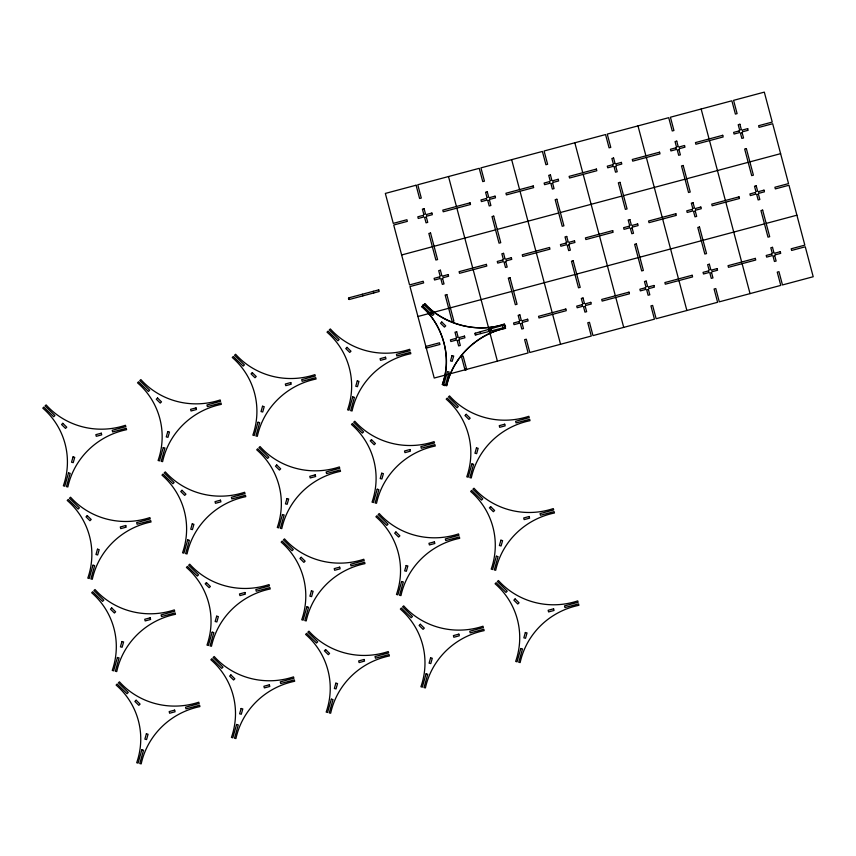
<?xml version="1.0" encoding="UTF-8"?>
<svg xmlns="http://www.w3.org/2000/svg" width="856" height="856" viewBox="0 0 856 856"><rect width="100%" height="100%" fill="white"/><g stroke="black" fill="none" stroke-linecap="round" stroke-linejoin="round"><path stroke-width="1.28" d="M443.194 384.761L442.338 384.505C452.867 357.091 442.21 325.055 422.265 306.32C422.971 305.592 423.699 304.886 424.448 304.201M443.718 384.911L447.485 371.59L449.175 372.018L445.409 385.339L442.884 384.665M442.338 384.505C452.011 357.541 443.558 325.483 421.773 306.844M421.89 306.716L422.768 305.806L432.633 315.479L433.885 314.27L424.02 304.586M424.127 304.49L425.09 303.613C444.35 325.826 477.552 332.802 504.505 324.317M424.555 304.094C444.211 323.696 476.428 334.043 504.398 323.985L505.564 328.372C476.739 333.669 452.995 357.904 446.468 385.575M401.635 254.97L432.366 246.753M434.067 246.293L495.528 229.868M497.229 229.408L558.69 212.984M560.391 212.523L621.852 196.099M623.553 195.65L685.014 179.214M686.715 178.765L748.176 162.33M749.877 161.88L780.608 153.663M417.931 316.506L511.824 291.404M513.525 290.954L574.986 274.519M576.687 274.07L638.148 257.635M639.849 257.185L701.31 240.75M703.011 240.301L764.472 223.865M766.173 223.416L796.904 215.198M425.86 346.445L439.502 342.796L439.941 344.454L426.299 348.092M446.115 385.5L446.821 385.649C452.685 356.866 477.798 334.279 505.5 328.094M445.965 385.468L445.398 385.339L446.254 385.532M504.655 324.831L474.812 333.359L475.251 335.017L505.308 327.26M701.15 109.012L709.078 138.95M709.517 140.598L725.374 200.486M725.813 202.144L741.671 262.022M742.109 263.68L750.038 293.619M637.988 125.896L645.916 155.835M646.355 157.483L662.212 217.371M662.651 219.029L678.508 278.906M678.947 280.565L686.876 310.503M574.825 142.781L582.754 172.719M583.193 174.367L599.05 234.255M599.489 235.914L615.346 295.791M615.785 297.449L623.714 327.388M511.663 159.655L519.592 189.604M520.031 191.252L535.888 251.14M536.327 252.788L552.184 312.675M552.623 314.334L560.552 344.273M502.665 325.911L503.103 327.57M491.173 328.982L491.612 330.641M448.501 176.539L456.43 206.489M456.869 208.136L472.726 268.024M473.165 269.672L497.39 361.157M480.27 331.903L480.708 333.551M475.39 333.209L475.829 334.856M466.659 369.375L463.139 356.085L461.448 356.535L464.958 369.824M373.291 291.308L373.73 292.966M362.388 294.229L362.826 295.876M68.523 472.887L64.746 486.208L63.365 485.801A74.847 72.867 -17.4 0 0 42.8 408.151L43.806 407.103L53.66 416.786L54.912 415.567L45.058 405.894L46.128 404.909A74.847 72.867 -17.4 0 0 125.425 425.293L125.843 426.641L112.211 430.29L112.65 431.938L126.271 428.3L126.592 429.68A74.847 72.867 -17.4 0 0 67.849 486.957L66.436 486.647L70.203 473.325L68.523 472.887M73.049 456.89L71.54 462.229L73.22 462.657L74.729 457.329L73.049 456.89M92.962 565.195L89.195 578.517L87.804 578.11A74.847 72.867 -17.4 0 0 67.239 500.46L68.245 499.412L78.11 509.095L79.362 507.875L69.497 498.192L70.567 497.218A74.847 72.867 -17.4 0 0 149.875 517.591L150.281 518.95L136.65 522.599L137.088 524.246L150.72 520.609L151.041 521.989A74.847 72.867 -17.4 0 0 92.298 579.266L90.886 578.956L94.652 565.623L92.962 565.195M97.488 549.199L95.979 554.528L97.67 554.966L99.178 549.638L97.488 549.199M163.261 447.56L159.494 460.881L158.103 460.475A74.847 72.867 -17.4 0 0 137.538 382.825L138.544 381.787L148.409 391.46L149.661 390.24L139.796 380.567L140.866 379.583A74.847 72.867 -17.4 0 0 220.174 399.966L220.581 401.314L206.949 404.963L207.387 406.611L221.019 402.973L221.329 404.353A74.847 72.867 -17.4 0 0 162.597 461.63L161.185 461.32L164.951 447.998L163.261 447.56M167.787 431.563L166.278 436.902L167.969 437.33L169.477 432.002L167.787 431.563M117.411 657.504L113.634 670.826L112.254 670.419A74.847 72.867 -17.4 0 0 91.688 592.769L92.694 591.721L102.549 601.404L103.801 600.184L93.946 590.501L95.016 589.527A74.847 72.867 -17.4 0 0 174.314 609.9L174.731 611.259L161.099 614.897L161.538 616.555L175.159 612.907L175.48 614.298A74.847 72.867 -17.4 0 0 116.737 671.575L115.325 671.254L119.091 657.932L117.411 657.504M121.937 641.508L120.428 646.836L122.108 647.275L123.617 641.936L121.937 641.508M187.71 539.869L183.933 553.19L182.553 552.783A74.847 72.867 -17.4 0 0 161.987 475.134L162.993 474.085L172.848 483.768L174.1 482.549L164.234 472.876L165.304 471.891A74.847 72.867 -17.4 0 0 244.613 492.264L245.03 493.623L231.398 497.272L231.837 498.92L245.458 495.282L245.779 496.662A74.847 72.867 -17.4 0 0 187.036 553.939L185.624 553.629L189.39 540.297L187.71 539.869M192.236 523.872L190.728 529.201L192.407 529.639L193.916 524.311L192.236 523.872M141.85 749.803L138.084 763.124L136.692 762.728A74.847 72.867 -17.4 0 0 116.127 685.067L117.133 684.03L126.998 693.702L128.25 692.483L118.385 682.81L119.455 681.825A74.847 72.867 -17.4 0 0 198.763 702.209L199.17 703.568L185.538 707.206L185.977 708.864L199.609 705.216L199.919 706.596A74.847 72.867 -17.4 0 0 141.186 763.873L139.774 763.563L143.541 750.241L141.85 749.803M146.376 733.806L144.867 739.145L146.558 739.573L148.067 734.245L146.376 733.806M258.009 422.233L254.232 435.554L252.852 435.158A74.847 72.867 -17.4 0 0 232.286 357.498L233.292 356.46L243.147 366.133L244.399 364.913L234.533 355.24L235.603 354.256A74.847 72.867 -17.4 0 0 314.912 374.639L315.329 375.998L301.697 379.636L302.136 381.295L315.757 377.646L316.078 379.026A74.847 72.867 -17.4 0 0 257.335 436.303L255.923 435.993L259.689 422.671L258.009 422.233M262.535 406.236L261.026 411.575L262.706 412.004L264.215 406.675L262.535 406.236M212.149 632.177L208.383 645.499L206.992 645.092A74.847 72.867 -17.4 0 0 186.426 567.442L187.432 566.394L197.297 576.077L198.539 574.858L188.684 565.174L189.754 564.2A74.847 72.867 -17.4 0 0 269.062 584.573L269.469 585.932L255.837 589.57L256.276 591.228L269.908 587.58L270.218 588.971A74.847 72.867 -17.4 0 0 211.475 646.248L210.062 645.927L213.84 632.605L212.149 632.177M216.675 616.181L215.166 621.51L216.857 621.948L218.366 616.609L216.675 616.181M282.448 514.542L278.682 527.863L277.291 527.457A74.847 72.867 -17.4 0 0 256.725 449.807L257.731 448.758L267.596 458.442L268.838 457.222L258.983 447.549L260.053 446.565A74.847 72.867 -17.4 0 0 339.361 466.937L339.768 468.296L326.136 471.945L326.575 473.593L340.207 469.955L340.517 471.335A74.847 72.867 -17.4 0 0 281.774 528.612L280.361 528.302L284.139 514.98L282.448 514.542M286.974 498.545L285.465 503.874L287.156 504.312L288.665 498.984L286.974 498.545M236.598 724.476L232.821 737.797L231.441 737.401A74.847 72.867 -17.4 0 0 210.876 659.741L211.881 658.703L221.736 668.375L222.988 667.156L213.123 657.483L214.193 656.509A74.847 72.867 -17.4 0 0 293.501 676.882L293.918 678.241L280.286 681.879L280.725 683.537L294.346 679.889L294.667 681.269A74.847 72.867 -17.4 0 0 235.924 738.546L234.512 738.236L238.278 724.914L236.598 724.476M241.125 708.49L239.616 713.818L241.296 714.246L242.804 708.918L241.125 708.49M352.747 396.906L348.981 410.227L347.59 409.831A74.847 72.867 -17.4 0 0 327.024 332.171L328.03 331.133L337.895 340.806L339.137 339.586L329.282 329.913L330.352 328.939A74.847 72.867 -17.4 0 0 409.66 349.312L410.067 350.671L396.435 354.309L396.874 355.968L410.505 352.319L410.816 353.699A74.847 72.867 -17.4 0 0 352.073 410.976L350.66 410.666L354.438 397.345L352.747 396.906M357.273 380.92L355.764 386.249L357.455 386.677L358.964 381.348L357.273 380.92M306.897 606.851L303.12 620.172L301.74 619.765A74.847 72.867 -17.4 0 0 281.175 542.115L282.17 541.067L292.035 550.75L293.287 549.531L283.422 539.847L284.492 538.873A74.847 72.867 -17.4 0 0 363.8 559.246L364.217 560.605L350.585 564.254L351.014 565.902L364.645 562.264L364.966 563.644A74.847 72.867 -17.4 0 0 306.223 620.921L304.811 620.6L308.577 607.279L306.897 606.851M311.413 590.854L309.904 596.183L311.595 596.621L313.103 591.282L311.413 590.854M377.186 489.215L373.419 502.536L372.039 502.13A74.847 72.867 -17.4 0 0 351.474 424.48L352.469 423.442L362.334 433.115L363.586 431.895L353.721 422.222L354.791 421.238A74.847 72.867 -17.4 0 0 434.099 441.621L434.506 442.969L420.885 446.618L421.312 448.266L434.944 444.628L435.265 446.008A74.847 72.867 -17.4 0 0 376.522 503.285L375.11 502.975L378.876 489.653L377.186 489.215M381.712 473.218L380.203 478.558L381.894 478.986L383.402 473.657L381.712 473.218M331.336 699.159L327.57 712.481L326.179 712.074A74.847 72.867 -17.4 0 0 305.613 634.414L306.619 633.376L316.485 643.049L317.726 641.84L307.871 632.156L308.941 631.182A74.847 72.867 -17.4 0 0 388.25 651.555L388.656 652.914L375.024 656.552L375.463 658.211L389.095 654.562L389.405 655.942A74.847 72.867 -17.4 0 0 330.662 713.219L329.25 712.909L333.027 699.587L331.336 699.159M335.862 683.163L334.354 688.492L336.044 688.92L337.553 683.591L335.862 683.163M452.011 355.593L450.502 360.922L452.193 361.35L453.701 356.021L452.011 355.593M444.275 384.644L444.061 385.414L444.842 385.617L445.067 384.847L444.275 384.644M401.635 581.524L397.869 594.845L396.478 594.438A74.847 72.867 -17.4 0 0 375.912 516.789L376.918 515.74L386.784 525.423L388.025 524.204L378.17 514.52L379.24 513.547A74.847 72.867 -17.4 0 0 458.549 533.919L458.955 535.278L445.323 538.927L445.762 540.575L459.394 536.937L459.704 538.317A74.847 72.867 -17.4 0 0 400.961 595.594L399.549 595.284L403.326 581.952L401.635 581.524M406.161 565.527L404.653 570.856L406.343 571.294L407.852 565.966L406.161 565.527M471.934 463.888L468.168 477.209L466.777 476.803A74.847 72.867 -17.4 0 0 446.211 399.153L447.217 398.115L457.072 407.788L458.324 406.568L448.469 396.895L449.539 395.911A74.847 72.867 -17.4 0 0 528.848 416.294L529.254 417.642L515.622 421.291L516.061 422.939L529.693 419.301L530.003 420.681A74.847 72.867 -17.4 0 0 471.26 477.958L469.848 477.648L473.625 464.327L471.934 463.888M476.46 447.891L474.952 453.231L476.642 453.659L478.151 448.33L476.46 447.891M426.074 673.833L422.308 687.154L420.927 686.747A74.847 72.867 -17.4 0 0 400.362 609.098L401.357 608.049L411.222 617.732L412.474 616.513L402.609 606.829L403.679 605.855A74.847 72.867 -17.4 0 0 482.987 626.228L483.394 627.587L469.762 631.225L470.201 632.884L483.833 629.235L484.154 630.626A74.847 72.867 -17.4 0 0 425.411 687.903L423.998 687.582L427.765 674.26L426.074 673.833M430.6 657.836L429.091 663.165L430.782 663.603L432.291 658.264L430.6 657.836M496.373 556.197L492.607 569.518L491.226 569.112A74.847 72.867 -17.4 0 0 470.661 491.462L471.656 490.413L481.521 500.097L482.773 498.877L472.908 489.204L473.978 488.22A74.847 72.867 -17.4 0 0 553.286 508.592L553.693 509.951L540.061 513.6L540.5 515.248L554.132 511.61L554.453 512.99A74.847 72.867 -17.4 0 0 495.71 570.267L494.297 569.957L498.064 556.625L496.373 556.197M500.899 540.2L499.39 545.529L501.081 545.968L502.59 540.639L500.899 540.2M520.822 648.506L517.056 661.827L515.665 661.421A74.847 72.867 -17.4 0 0 495.1 583.771L496.106 582.722L505.96 592.405L507.212 591.186L497.357 581.502L498.427 580.529A74.847 72.867 -17.4 0 0 577.725 600.901L578.142 602.26L564.511 605.898L564.949 607.557L578.581 603.908L578.891 605.299A74.847 72.867 -17.4 0 0 520.148 662.576L518.736 662.255L522.513 648.934L520.822 648.506M525.349 632.509L523.84 637.838L525.53 638.276L527.039 632.937L525.349 632.509M62.809 423.313L61.557 424.533L65.505 428.407L66.757 427.187L62.809 423.313M157.547 397.987L156.295 399.206L160.243 403.08L161.495 401.86L157.547 397.987M87.248 515.622L85.996 516.842L89.944 520.716L91.196 519.496L87.248 515.622M252.295 372.66L251.043 373.879L254.992 377.753L256.233 376.533L252.295 372.66M181.996 490.295L180.744 491.515L184.693 495.389L185.934 494.169L181.996 490.295M347.033 347.343L345.781 348.553L349.73 352.426L350.981 351.217L347.033 347.343M111.697 607.931L110.445 609.151L114.394 613.024L115.635 611.805L111.697 607.931M423.399 304.629L422.821 305.196L423.388 305.752L423.966 305.185L423.399 304.629M276.734 464.969L275.482 466.188L279.43 470.062L280.682 468.842L276.734 464.969M441.771 322.017L440.53 323.236L444.467 327.11L445.719 325.89L441.771 322.017M206.435 582.604L205.183 583.824L209.131 587.697L210.383 586.478L206.435 582.604M371.483 439.642L370.231 440.861L374.168 444.735L375.42 443.515L371.483 439.642M136.136 700.229L134.884 701.449L138.833 705.323L140.084 704.103L136.136 700.229M301.184 557.277L299.932 558.497L303.88 562.371L305.121 561.151L301.184 557.277M466.22 414.315L464.969 415.535L468.917 419.408L470.169 418.188L466.22 414.315M230.885 674.913L229.633 676.122L233.581 679.996L234.822 678.787L230.885 674.913M395.921 531.951L394.67 533.17L398.618 537.044L399.87 535.824L395.921 531.951M325.622 649.586L324.37 650.806L328.319 654.68L329.571 653.46L325.622 649.586M490.659 506.624L489.418 507.843L493.356 511.717L494.608 510.497L490.659 506.624M420.36 624.259L419.119 625.479L423.057 629.353L424.309 628.133L420.36 624.259M515.109 598.933L513.857 600.152L517.805 604.026L519.057 602.806L515.109 598.933M416.08 185.217L385.339 193.424L393.268 223.373L406.91 219.725L407.349 221.372L393.707 225.021L409.564 284.909L423.206 281.26L423.645 282.919L410.003 286.557L434.227 378.042L528.12 352.94L524.61 339.65L526.301 339.201L529.821 352.49L591.282 336.055L587.772 322.765L589.463 322.316L592.983 335.606L654.444 319.17L650.935 305.892L652.625 305.432L656.145 318.721L717.606 302.286L714.086 289.007L715.787 288.547L719.308 301.836L780.768 285.401L777.248 272.122L778.949 271.662L782.47 284.952L813.2 276.734L805.271 246.796L791.629 250.444L791.201 248.786L804.833 245.137L788.975 185.26L775.333 188.898L774.905 187.25L788.537 183.601L772.679 123.724L759.037 127.362L758.609 125.714L772.24 122.066L764.312 92.127L733.581 100.345L737.102 113.623L735.4 114.083L731.88 100.794L670.419 117.219L673.94 130.508L672.238 130.968L668.718 117.679L607.257 134.103L610.777 147.393L609.076 147.842L605.556 134.563L544.095 150.988L547.615 164.277L545.914 164.726L542.394 151.448L480.933 167.872L484.453 181.162L482.752 181.611L479.232 168.332L417.771 184.757L421.291 198.046L419.59 198.496L416.08 185.217M424.105 208.671L422.404 209.131L423.816 214.439L425.507 213.989L424.105 208.671M487.267 191.787L485.566 192.247L486.978 197.554L488.669 197.105L487.267 191.787M550.429 174.902L548.728 175.362L550.14 180.68L551.831 180.22L550.429 174.902M613.592 158.028L611.89 158.478L613.303 163.796L614.993 163.336L613.592 158.028M676.754 141.144L675.052 141.593L676.465 146.911L678.155 146.451L676.754 141.144M739.916 124.259L738.214 124.709L739.627 130.026L741.317 129.566L739.916 124.259M423.271 215.348L417.814 216.803L418.252 218.462L423.709 217.007L423.271 215.348M431.884 213.048L426.427 214.503L426.866 216.161L432.323 214.696L431.884 213.048M470.072 202.84L442.798 210.127L443.237 211.785L470.511 204.498L470.072 202.84M486.433 198.464L480.976 199.93L481.414 201.577L486.871 200.122L486.433 198.464M495.046 196.163L489.589 197.618L490.028 199.277L495.485 197.822L495.046 196.163M533.235 185.955L505.96 193.253L506.399 194.901L533.673 187.614L533.235 185.955M549.595 181.579L544.138 183.045L544.577 184.693L550.034 183.238L549.595 181.579M558.208 179.279L552.751 180.734L553.19 182.392L558.647 180.937L558.208 179.279M596.397 169.071L569.122 176.368L569.561 178.016L596.835 170.729L596.397 169.071M612.757 164.694L607.3 166.16L607.739 167.808L613.196 166.353L612.757 164.694M621.37 162.394L615.913 163.849L616.352 165.508L621.809 164.052L621.37 162.394M659.559 152.186L632.284 159.484L632.723 161.131L659.997 153.845L659.559 152.186M675.919 147.81L670.462 149.276L670.901 150.924L676.358 149.468L675.919 147.81M684.533 145.509L679.076 146.975L679.514 148.623L684.971 147.168L684.533 145.509M722.721 135.302L695.447 142.599L695.885 144.247L723.16 136.96L722.721 135.302M739.081 130.936L733.624 132.391L734.063 134.039L739.52 132.584L739.081 130.936M747.695 128.625L742.238 130.091L742.676 131.738L748.133 130.283L747.695 128.625M426.331 217.071L424.63 217.52L426.042 222.838L427.733 222.378L426.331 217.071M489.493 200.186L487.792 200.636L489.204 205.954L490.895 205.494L489.493 200.186M552.655 183.302L550.954 183.751L552.366 189.069L554.057 188.609L552.655 183.302M615.806 166.417L614.116 166.867L615.518 172.184L617.219 171.724L615.806 166.417M678.968 149.532L677.278 149.982L678.68 155.3L680.381 154.85L678.968 149.532M742.131 132.648L740.44 133.097L741.842 138.415L743.543 137.966L742.131 132.648M430.547 233.014L428.856 233.463L435.886 260.031L437.587 259.582L430.547 233.014M493.709 216.129L492.018 216.579L499.048 243.158L500.749 242.697L493.709 216.129M556.871 199.245L555.18 199.694L562.21 226.273L563.911 225.813L556.871 199.245M620.033 182.36L618.342 182.81L625.372 209.388L627.073 208.928L620.033 182.36M683.195 165.476L681.504 165.925L688.534 192.504L690.236 192.044L683.195 165.476M746.357 148.591L744.656 149.04L751.696 175.619L753.398 175.159L746.357 148.591M440.401 270.207L438.7 270.667L440.112 275.985L441.803 275.525L440.401 270.207M503.563 253.333L501.862 253.783L503.275 259.101L504.965 258.64L503.563 253.333M566.726 236.449L565.024 236.898L566.437 242.216L568.127 241.756L566.726 236.449M629.888 219.564L628.186 220.013L629.599 225.331L631.289 224.871L629.888 219.564M693.05 202.679L691.348 203.129L692.761 208.447L694.451 207.987L693.05 202.679M756.212 185.795L754.51 186.244L755.923 191.562L757.614 191.102L756.212 185.795M378.748 289.852L348.745 297.867L349.184 299.525L379.187 291.5L378.748 289.852M349.259 298.209L348.467 298.412L348.67 299.183L349.462 298.979L349.259 298.209M439.567 276.884L434.11 278.35L434.548 279.998L440.005 278.542L439.567 276.884M448.18 274.583L442.723 276.039L443.162 277.697L448.619 276.242L448.18 274.583M486.369 264.376L459.094 271.673L459.533 273.321L486.807 266.034L486.369 264.376M502.729 259.999L497.272 261.465L497.711 263.113L503.168 261.658L502.729 259.999M511.342 257.699L505.885 259.165L506.324 260.812L511.781 259.357L511.342 257.699M549.531 247.491L522.256 254.788L522.695 256.436L549.969 249.15L549.531 247.491M565.891 243.115L560.434 244.581L560.873 246.228L566.33 244.773L565.891 243.115M574.504 240.814L569.047 242.28L569.486 243.928L574.943 242.473L574.504 240.814M612.693 230.606L585.418 237.904L585.857 239.552L613.131 232.265L612.693 230.606M629.053 226.241L623.596 227.696L624.035 229.344L629.492 227.889L629.053 226.241M637.667 223.93L632.21 225.396L632.648 227.043L638.105 225.588L637.667 223.93M675.855 213.722L648.581 221.019L649.019 222.667L676.293 215.38L675.855 213.722M692.215 209.356L686.758 210.811L687.197 212.459L692.654 211.004L692.215 209.356M700.829 207.045L695.372 208.511L695.81 210.159L701.267 208.704L700.829 207.045M739.017 196.848L711.743 204.135L712.181 205.782L739.456 198.496L739.017 196.848M755.377 192.472L749.92 193.927L750.359 195.575L755.816 194.119L755.377 192.472M763.991 190.16L758.534 191.626L758.972 193.274L764.429 191.819L763.991 190.16M442.627 278.607L440.926 279.056L442.338 284.374L444.029 283.914L442.627 278.607M505.789 261.722L504.088 262.171L505.5 267.489L507.191 267.029L505.789 261.722M568.94 244.837L567.25 245.287L568.662 250.605L570.353 250.155L568.94 244.837M632.103 227.953L630.412 228.402L631.814 233.72L633.515 233.271L632.103 227.953M695.265 211.068L693.574 211.518L694.976 216.836L696.677 216.386L695.265 211.068M758.427 194.184L756.736 194.633L758.138 199.951L759.839 199.501L758.427 194.184M446.843 294.55L445.152 294.999L452.182 321.578L453.883 321.118L446.843 294.55M510.005 277.665L508.314 278.114L515.344 304.693L517.045 304.233L510.005 277.665M573.167 260.78L571.476 261.23L578.506 287.809L580.207 287.349L573.167 260.78M636.329 243.896L634.638 244.345L641.668 270.924L643.37 270.464L636.329 243.896M699.491 227.011L697.79 227.461L704.83 254.039L706.532 253.579L699.491 227.011M762.653 210.127L760.952 210.576L767.993 237.155L769.694 236.705L762.653 210.127M449.807 307.572L449.015 307.786L449.218 308.556L450.01 308.342L449.807 307.572M456.697 331.754L454.996 332.203L456.409 337.521L458.099 337.061L456.697 331.754M519.86 314.869L518.158 315.318L519.571 320.636L521.261 320.176L519.86 314.869M583.022 297.984L581.32 298.434L582.733 303.752L584.423 303.291L583.022 297.984M646.184 281.1L644.482 281.549L645.895 286.867L647.585 286.418L646.184 281.1M709.346 264.215L707.645 264.665L709.057 269.982L710.748 269.533L709.346 264.215M772.508 247.331L770.807 247.78L772.219 253.098L773.91 252.648L772.508 247.331M101.297 433.2L95.84 434.666L96.279 436.314L101.736 434.859L101.297 433.2M196.045 407.884L190.588 409.339L191.027 410.987L196.473 409.532L196.045 407.884M290.783 382.557L285.326 384.012L285.765 385.66L291.222 384.205L290.783 382.557M385.521 357.23L380.075 358.685L380.513 360.333L385.96 358.878L385.521 357.23M455.863 338.43L450.406 339.885L450.845 341.533L456.302 340.078L455.863 338.43M464.476 336.119L459.019 337.585L459.458 339.233L464.915 337.778L464.476 336.119M519.025 321.546L513.568 323.001L514.007 324.649L519.464 323.194L519.025 321.546M527.638 319.235L522.181 320.7L522.62 322.348L528.077 320.893L527.638 319.235M565.827 309.027L538.552 316.324L538.991 317.972L566.265 310.685L565.827 309.027M582.187 304.661L576.73 306.116L577.169 307.764L582.626 306.309L582.187 304.661M590.801 302.35L585.343 303.816L585.782 305.464L591.239 304.008L590.801 302.35M628.989 292.153L601.715 299.44L602.153 301.087L629.428 293.801L628.989 292.153M645.349 287.776L639.892 289.232L640.331 290.88L645.788 289.424L645.349 287.776M653.963 285.476L648.506 286.931L648.944 288.579L654.401 287.124L653.963 285.476M692.151 275.268L664.877 282.555L665.315 284.203L692.59 276.916L692.151 275.268M708.511 270.892L703.054 272.347L703.493 273.995L708.95 272.54L708.511 270.892M717.125 268.591L711.668 270.047L712.106 271.694L717.563 270.239L717.125 268.591M755.313 258.384L728.039 265.67L728.467 267.318L755.741 260.031L755.313 258.384M771.673 254.007L766.216 255.463L766.655 257.121L772.112 255.655L771.673 254.007M780.287 251.707L774.83 253.162L775.269 254.81L780.726 253.355L780.287 251.707M426.374 346.776L425.582 346.99L425.785 347.761L426.577 347.547L426.374 346.776M489.536 329.902L488.744 330.106L488.947 330.876L489.739 330.662L489.536 329.902M505.329 325.676L504.537 325.89L504.74 326.66L505.532 326.446L505.329 325.676M458.923 340.142L457.222 340.592L458.634 345.91L460.325 345.46L458.923 340.142M522.085 323.258L520.384 323.707L521.796 329.025L523.487 328.576L522.085 323.258M585.237 306.373L583.546 306.822L584.948 312.14L586.649 311.691L585.237 306.373M648.399 289.489L646.708 289.938L648.11 295.256L649.811 294.806L648.399 289.489M711.561 272.604L709.87 273.053L711.272 278.371L712.973 277.922L711.561 272.604M774.723 255.719L773.032 256.179L774.434 261.487L776.135 261.037L774.723 255.719M466.103 369.107L465.311 369.321L465.514 370.092L466.306 369.878L466.103 369.107M125.746 525.509L120.289 526.964L120.728 528.623L126.185 527.168L125.746 525.509M220.484 500.182L215.027 501.648L215.466 503.296L220.923 501.841L220.484 500.182M315.222 474.855L309.776 476.321L310.214 477.969L315.661 476.514L315.222 474.855M409.971 449.528L404.514 450.994L404.952 452.642L410.409 451.187L409.971 449.528M504.708 424.212L499.262 425.667L499.69 427.315L505.147 425.86L504.708 424.212M150.185 617.818L144.728 619.273L145.167 620.932L150.624 619.466L150.185 617.818M244.934 592.491L239.477 593.946L239.915 595.605L245.362 594.139L244.934 592.491M339.671 567.164L334.215 568.619L334.653 570.278L340.11 568.823L339.671 567.164M434.409 541.837L428.963 543.293L429.402 544.951L434.848 543.496L434.409 541.837M529.158 516.51L523.701 517.976L524.139 519.624L529.596 518.169L529.158 516.51M174.635 710.127L169.178 711.582L169.616 713.23L175.063 711.775L174.635 710.127M269.373 684.8L263.916 686.255L264.354 687.903L269.811 686.448L269.373 684.8M364.11 659.473L358.664 660.928L359.103 662.587L364.549 661.121L364.11 659.473M458.859 634.146L453.402 635.601L453.841 637.26L459.298 635.794L458.859 634.146M553.597 608.819L548.15 610.275L548.578 611.933L554.035 610.467L553.597 608.819"/></g></svg>
